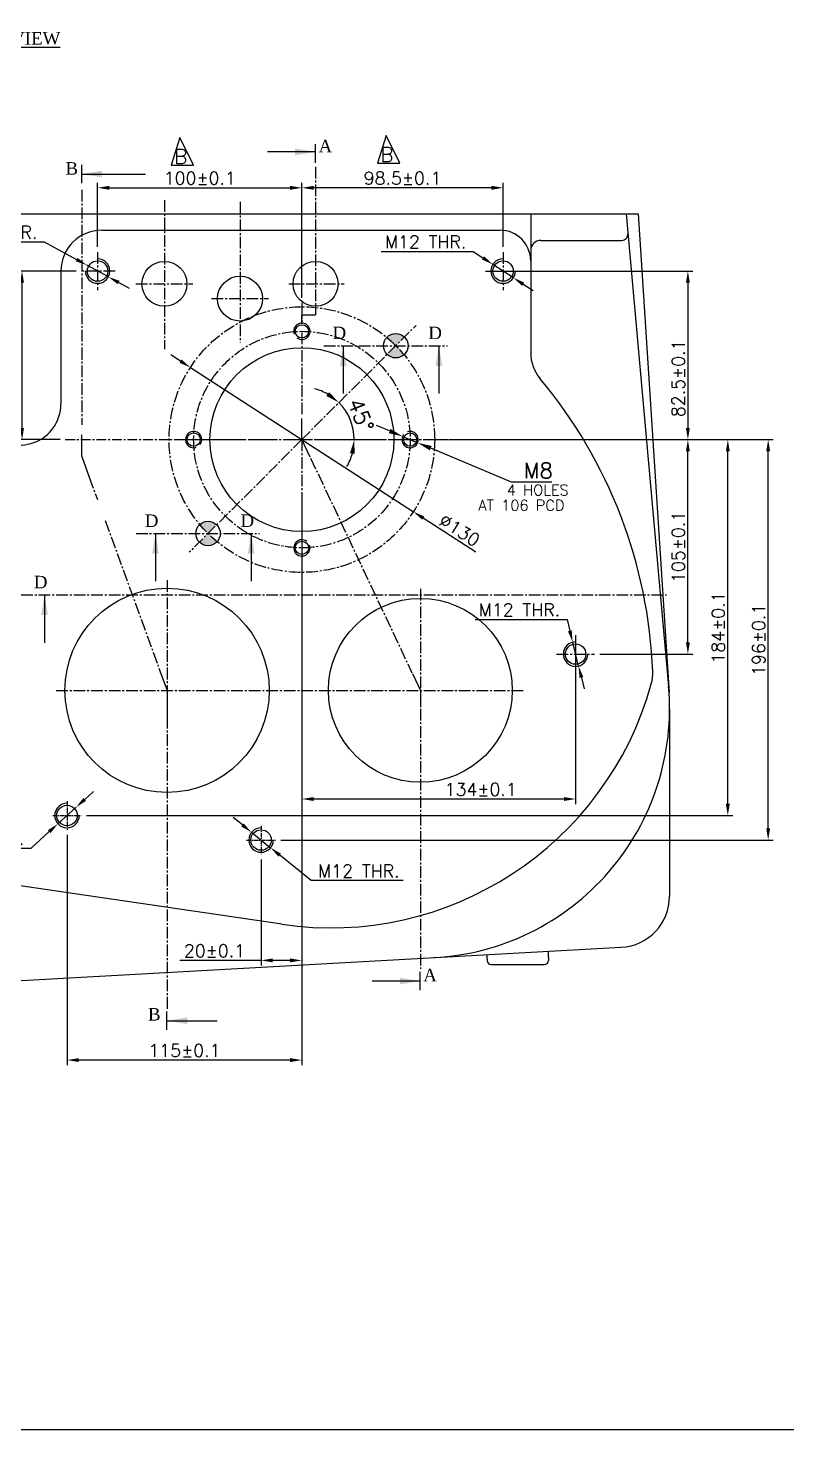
# Model space of a CAD drawing. Header units: millimetres. Extents: x -4466 to 20635, y -2270 to 9154.
# Drawn here: x 3405 to 3776, y 5121 to 5807 of the extents above; entities that cross this region are included whole.
import ezdxf

# ---------------------------------------------------------------- set-up
doc = ezdxf.new("R2010")
doc.units = ezdxf.units.MM
doc.header["$LTSCALE"] = 0.3
doc.header["$PDSIZE"] = -50
doc.linetypes.add('CENTER', pattern=[50.8, 31.75, -6.35, 6.35, -6.35])
doc.linetypes.add('CENTER2', pattern=[28.575, 19.05, -3.175, 3.175, -3.175])
doc.layers.add('AM_5', color=3, linetype='Continuous', lineweight=25)
doc.layers.add('AM_8', color=1, linetype='Continuous', lineweight=25)
doc.layers.add('c', color=1, linetype='CENTER')
doc.layers.add('center', color=1, linetype='CENTER2')
doc.styles.add('ROMANTIC', font='romantic.ttf')
doc.styles.add('rs', font='romans.shx')
doc.styles.get("Standard").update_dxf_attribs({"font": 'romans.shx'})
doc.dimstyles.new('ISO-25', dxfattribs={"dimscale": 2.5, "dimtxt": 2.5, "dimasz": 2.5, "dimexe": 0.7, "dimexo": 0.625, "dimtad": 1, "dimdec": 3, "dimlfac": -1, "dimzin": 9, "dimdsep": 46, "dimtxsty": 'Standard', "dimcen": 2.5, "dimclrd": 1, "dimclre": 1, "dimclrt": 7, "dimazin": 0, "dimtfac": 0.65, "dimtdec": 3, "dimtmove": 0, "dimatfit": 3, "dimfxl": 0.7, "dimtolj": 1, "dimarcsym": 0})
doc.dimstyles.new('sandeep-1', dxfattribs={"dimscale": 3, "dimtxt": 2.5, "dimasz": 2.3, "dimexe": 1, "dimexo": 1.5, "dimtad": 1, "dimdec": 1, "dimlfac": 2.5, "dimdsep": 46, "dimtxsty": 'rs', "dimcen": 0, "dimclrd": 1, "dimclre": 1, "dimclrt": 7, "dimadec": 1, "dimazin": 2, "dimtfac": 1, "dimtdec": 1, "dimtmove": 0, "dimatfit": 3, "dimfxl": 1.5, "dimarcsym": 0})
doc.dimstyles.new('sarab', dxfattribs={"dimscale": 3, "dimtxt": 2.5, "dimasz": 2.3, "dimexe": 1, "dimexo": 1, "dimtad": 1, "dimdec": 3, "dimdsep": 46, "dimtxsty": 'rs', "dimcen": 0, "dimclrd": 1, "dimclre": 1, "dimclrt": 7, "dimadec": 3, "dimazin": 2, "dimtfac": 1, "dimtdec": 3, "dimtmove": 0, "dimatfit": 3, "dimfxl": 1, "dimarcsym": 0})
doc.dimstyles.new('sarab$3', dxfattribs={"dimscale": 3, "dimtxt": 2.5, "dimasz": 2.3, "dimexe": 1, "dimexo": 1, "dimtad": 1, "dimdec": 3, "dimdsep": 46, "dimtxsty": 'rs', "dimcen": 0, "dimclrd": 1, "dimclre": 1, "dimclrt": 7, "dimadec": 3, "dimazin": 2, "dimtfac": 1, "dimtdec": 3, "dimtmove": 0, "dimatfit": 3, "dimfxl": 1, "dimarcsym": 0})

# ---------------------------------------------------------------- blocks, each defined once
blk = doc.blocks.new('*D406')
at = {"color": 1, "lineweight": -2, "transparency": 16777216}
for p, q in [((3538.84, 5674.76), (3538.84, 5731.06)), ((3637.34, 5699.62), (3637.34, 5731.06)), ((3631.59, 5728.56), (3544.59, 5728.56))]:
    blk.add_line(p, q, dxfattribs=at)
at = {"color": 1, "transparency": 16777216}
for points in [[(3544.59, 5729.52), (3544.59, 5727.6), (3538.84, 5728.56)], [(3631.59, 5729.52), (3631.59, 5727.6), (3637.34, 5728.56)]]:
    blk.add_solid(points, dxfattribs=at)
at = {"layer": 'Defpoints', "color": 0, "transparency": 16777216}
for p in [(3538.84, 5728.56), (3637.34, 5697.12), (3538.84, 5672.26)]:
    blk.add_point(p, dxfattribs=at)
at = {"color": 7, "transparency": 16777216, "insert": (3588.09, 5733.25), "char_height": 6.25, "attachment_point": 5, "style": 'rs'}
blk.add_mtext('98.5±0.1', dxfattribs=at)
blk = doc.blocks.new('*D407')
at = {"color": 1, "lineweight": -2, "transparency": 16777216}
for p, q in [((3634.3, 5687.8), (3730.31, 5687.8)), ((3727.81, 5682.05), (3727.81, 5611.05)), ((3611, 5605.3), (3730.31, 5605.3))]:
    blk.add_line(p, q, dxfattribs=at)
at = {"color": 1, "transparency": 16777216}
for points in [[(3726.85, 5682.05), (3728.77, 5682.05), (3727.81, 5687.8)], [(3726.85, 5611.05), (3728.77, 5611.05), (3727.81, 5605.3)]]:
    blk.add_solid(points, dxfattribs=at)
at = {"layer": 'Defpoints', "color": 0, "transparency": 16777216}
for p in [(3631.8, 5687.8), (3608.5, 5605.3), (3727.81, 5605.3)]:
    blk.add_point(p, dxfattribs=at)
at = {"color": 7, "transparency": 16777216, "insert": (3723.12, 5635.3), "char_height": 6.25, "attachment_point": 5, "rotation": 90, "style": 'rs'}
blk.add_mtext('82.5±0.1', dxfattribs=at)
blk = doc.blocks.new('*D416')
at = {"color": 1, "lineweight": -2, "transparency": 16777216}
for p, q in [((3623.61, 5517.29), (3668.63, 5517.29)), ((3668.63, 5517.29), (3670.01, 5511.71)), ((3674.28, 5494.48), (3671.4, 5506.13)), ((3675.67, 5488.9), (3677.05, 5483.32))]:
    blk.add_line(p, q, dxfattribs=at)
at = {"color": 1, "transparency": 16777216}
for points in [[(3670.94, 5511.94), (3669.08, 5511.48), (3671.4, 5506.13)], [(3676.6, 5489.13), (3674.74, 5488.67), (3674.28, 5494.48)]]:
    blk.add_solid(points, dxfattribs=at)
at = {"layer": 'Defpoints', "color": 0, "transparency": 16777216}
for p in [(3671.4, 5506.13), (3674.28, 5494.48)]:
    blk.add_point(p, dxfattribs=at)
at = {"color": 7, "transparency": 16777216, "insert": (3645.34, 5521.98), "char_height": 6.25, "attachment_point": 5, "style": 'rs'}
blk.add_mtext('M12 THR.', dxfattribs=at)
blk = doc.blocks.new('_DatumFilled')
at = {"color": 0, "linetype": 'ByBlock'}
blk.add_solid([(0, 0.58), (-1, 0), (0, -0.58)], dxfattribs=at)
blk = doc.blocks.new('*D417')
at = {"color": 1, "lineweight": -2, "transparency": 16777216}
for p, q in [((3509.7, 5416.69), (3505.23, 5420.31)), ((3514.17, 5413.08), (3523.51, 5405.53)), ((3543.4, 5389.45), (3527.98, 5401.92)), ((3588.41, 5389.45), (3543.4, 5389.45))]:
    blk.add_line(p, q, dxfattribs=at)
at = {"color": 1, "transparency": 16777216}
for points in [[(3510.3, 5417.44), (3509.1, 5415.95), (3514.17, 5413.08)], [(3528.58, 5402.66), (3527.37, 5401.17), (3523.51, 5405.53)]]:
    blk.add_solid(points, dxfattribs=at)
at = {"layer": 'Defpoints', "color": 0, "transparency": 16777216}
for p in [(3514.17, 5413.08), (3523.51, 5405.53)]:
    blk.add_point(p, dxfattribs=at)
at = {"color": 7, "transparency": 16777216, "insert": (3566.69, 5394.14), "char_height": 6.25, "attachment_point": 5, "style": 'rs'}
blk.add_mtext('M12 THR.', dxfattribs=at)
blk = doc.blocks.new('*D418')
at = {"color": 1, "lineweight": -2, "transparency": 16777216}
for p, q in [((3432.54, 5429.2), (3436.8, 5433.07)), ((3428.28, 5425.34), (3419.4, 5417.27)), ((3406.26, 5405.34), (3415.14, 5413.41)), ((3361.24, 5405.34), (3406.26, 5405.34))]:
    blk.add_line(p, q, dxfattribs=at)
at = {"color": 1, "transparency": 16777216}
for points in [[(3431.89, 5429.91), (3433.18, 5428.49), (3428.28, 5425.34)], [(3414.5, 5414.11), (3415.78, 5412.7), (3419.4, 5417.27)]]:
    blk.add_solid(points, dxfattribs=at)
at = {"layer": 'Defpoints', "color": 0, "transparency": 16777216}
for p in [(3428.28, 5425.34), (3419.4, 5417.27)]:
    blk.add_point(p, dxfattribs=at)
at = {"color": 7, "transparency": 16777216, "insert": (3382.97, 5410.03), "char_height": 6.25, "attachment_point": 5, "style": 'rs'}
blk.add_mtext('M12 THR.', dxfattribs=at)
blk = doc.blocks.new('*D379')
at = {"color": 1, "lineweight": -2, "transparency": 16777216}
for p, q in [((3538.84, 5577.54), (3538.84, 5426.88)), ((3672.84, 5507.12), (3672.84, 5426.88)), ((3667.09, 5429.38), (3544.59, 5429.38))]:
    blk.add_line(p, q, dxfattribs=at)
at = {"color": 1, "transparency": 16777216}
for points in [[(3544.59, 5430.34), (3544.59, 5428.42), (3538.84, 5429.38)], [(3667.09, 5430.34), (3667.09, 5428.42), (3672.84, 5429.38)]]:
    blk.add_solid(points, dxfattribs=at)
at = {"layer": 'Defpoints', "color": 0, "transparency": 16777216}
for p in [(3538.84, 5580.04), (3672.84, 5509.62), (3538.84, 5429.38)]:
    blk.add_point(p, dxfattribs=at)
at = {"color": 7, "transparency": 16777216, "insert": (3626.36, 5434.07), "char_height": 6.25, "attachment_point": 5, "style": 'rs'}
blk.add_mtext('134±0.1', dxfattribs=at)
blk = doc.blocks.new('*D380')
at = {"color": 1, "lineweight": -2, "transparency": 16777216}
for p, q in [((3679.19, 5605.3), (3730.31, 5605.3)), ((3727.81, 5506.05), (3727.81, 5599.55)), ((3684.66, 5500.3), (3730.31, 5500.3))]:
    blk.add_line(p, q, dxfattribs=at)
at = {"color": 1, "transparency": 16777216}
for points in [[(3726.85, 5599.55), (3728.77, 5599.55), (3727.81, 5605.3)], [(3726.85, 5506.05), (3728.77, 5506.05), (3727.81, 5500.3)]]:
    blk.add_solid(points, dxfattribs=at)
at = {"layer": 'Defpoints', "color": 0, "transparency": 16777216}
for p in [(3676.69, 5605.3), (3727.81, 5605.3), (3682.16, 5500.3)]:
    blk.add_point(p, dxfattribs=at)
at = {"color": 7, "transparency": 16777216, "insert": (3723.12, 5552.8), "char_height": 6.25, "attachment_point": 5, "rotation": 90, "style": 'rs'}
blk.add_mtext('105±0.1', dxfattribs=at)
blk = doc.blocks.new('*D381')
at = {"color": 1, "lineweight": -2, "transparency": 16777216}
for p, q in [((3611, 5605.3), (3769.62, 5605.3)), ((3767.12, 5415.05), (3767.12, 5599.55)), ((3528.47, 5409.3), (3769.62, 5409.3))]:
    blk.add_line(p, q, dxfattribs=at)
at = {"color": 1, "transparency": 16777216}
for points in [[(3766.17, 5599.55), (3768.08, 5599.55), (3767.12, 5605.3)], [(3766.17, 5415.05), (3768.08, 5415.05), (3767.12, 5409.3)]]:
    blk.add_solid(points, dxfattribs=at)
at = {"layer": 'Defpoints', "color": 0, "transparency": 16777216}
for p in [(3608.5, 5605.3), (3767.12, 5605.3), (3525.97, 5409.3)]:
    blk.add_point(p, dxfattribs=at)
at = {"color": 7, "transparency": 16777216, "insert": (3762.44, 5507.3), "char_height": 6.25, "attachment_point": 5, "rotation": 90, "style": 'rs'}
blk.add_mtext('196±0.1', dxfattribs=at)
blk = doc.blocks.new('*D382')
at = {"color": 1, "lineweight": -2, "transparency": 16777216}
for p, q in [((3538.84, 5533.24), (3538.84, 5347.88)), ((3518.84, 5399.8), (3518.84, 5347.88)), ((3518.84, 5350.38), (3479.01, 5350.38)), ((3533.09, 5350.38), (3524.59, 5350.38))]:
    blk.add_line(p, q, dxfattribs=at)
at = {"color": 1, "transparency": 16777216}
for points in [[(3524.59, 5351.34), (3524.59, 5349.42), (3518.84, 5350.38)], [(3533.09, 5351.34), (3533.09, 5349.42), (3538.84, 5350.38)]]:
    blk.add_solid(points, dxfattribs=at)
at = {"layer": 'Defpoints', "color": 0, "transparency": 16777216}
for p in [(3538.84, 5535.74), (3518.84, 5402.3), (3518.84, 5350.38)]:
    blk.add_point(p, dxfattribs=at)
at = {"color": 7, "transparency": 16777216, "insert": (3496.05, 5355.07), "char_height": 6.25, "attachment_point": 5, "style": 'rs'}
blk.add_mtext('20±0.1', dxfattribs=at)
blk = doc.blocks.new('*D434')
at = {"color": 1, "lineweight": -2, "transparency": 16777216}
for p, q in [((3423.84, 5411.8), (3423.84, 5299.09)), ((3538.84, 5362.89), (3538.84, 5299.09)), ((3533.09, 5301.59), (3429.59, 5301.59))]:
    blk.add_line(p, q, dxfattribs=at)
at = {"color": 1, "transparency": 16777216}
for points in [[(3429.59, 5302.54), (3429.59, 5300.63), (3423.84, 5301.59)], [(3533.09, 5302.54), (3533.09, 5300.63), (3538.84, 5301.59)]]:
    blk.add_solid(points, dxfattribs=at)
at = {"layer": 'Defpoints', "color": 0, "transparency": 16777216}
for p in [(3423.84, 5414.3), (3538.84, 5365.39), (3423.84, 5301.59)]:
    blk.add_point(p, dxfattribs=at)
at = {"color": 7, "transparency": 16777216, "insert": (3481.34, 5306.27), "char_height": 6.25, "attachment_point": 5, "style": 'rs'}
blk.add_mtext('115±0.1', dxfattribs=at)
blk = doc.blocks.new('*D435')
at = {"color": 1, "lineweight": -2, "transparency": 16777216}
for p, q in [((3613.5, 5605.3), (3749.86, 5605.3)), ((3747.36, 5427.05), (3747.36, 5599.55)), ((3433.34, 5421.3), (3749.86, 5421.3))]:
    blk.add_line(p, q, dxfattribs=at)
at = {"color": 1, "transparency": 16777216}
for points in [[(3746.4, 5599.55), (3748.31, 5599.55), (3747.36, 5605.3)], [(3746.4, 5427.05), (3748.31, 5427.05), (3747.36, 5421.3)]]:
    blk.add_solid(points, dxfattribs=at)
at = {"layer": 'Defpoints', "color": 0, "transparency": 16777216}
for p in [(3611, 5605.3), (3747.36, 5605.3), (3430.84, 5421.3)]:
    blk.add_point(p, dxfattribs=at)
at = {"color": 7, "transparency": 16777216, "insert": (3742.67, 5513.3), "char_height": 6.25, "attachment_point": 5, "rotation": 90, "style": 'rs'}
blk.add_mtext('184±0.1', dxfattribs=at)
blk = doc.blocks.new('*D453')
at = {"color": 1, "lineweight": -2, "transparency": 16777216}
for start, end in [(60.47267, 75.94534), (0, 45), (329.05466, 344.52733)]:
    blk.add_arc((3538.84, 5605.3), 25.63, start, end, dxfattribs=at)
at = {"color": 1, "transparency": 16777216}
for points in [[(3552.17, 5628.52), (3550.77, 5626.69), (3556.96, 5623.43)], [(3562.4, 5598.62), (3564.68, 5598.31), (3564.47, 5605.3)]]:
    blk.add_solid(points, dxfattribs=at)
at = {"layer": 'Defpoints', "color": 0, "transparency": 16777216}
for p in [(3594.7, 5661.17), (3563.6, 5611.94), (3423.02, 5605.3), (3538.84, 5605.3), (3613.19, 5605.3)]:
    blk.add_point(p, dxfattribs=at)
at = {"color": 7, "transparency": 16777216, "insert": (3567.71, 5617.26), "char_height": 7.5, "attachment_point": 5, "rotation": 292.5, "style": 'rs'}
blk.add_mtext('45°', dxfattribs=at)
blk = doc.blocks.new('*D454')
at = {"color": 1, "lineweight": -2, "transparency": 16777216}
for p, q in [((3581.79, 5609.52), (3575.42, 5612.18)), ((3588.15, 5606.85), (3595.53, 5603.76)), ((3641.46, 5584.52), (3601.89, 5601.09)), ((3661.19, 5584.52), (3641.46, 5584.52))]:
    blk.add_line(p, q, dxfattribs=at)
at = {"color": 1, "transparency": 16777216}
for points in [[(3582.23, 5610.58), (3581.34, 5608.45), (3588.15, 5606.85)], [(3602.34, 5602.15), (3601.45, 5600.03), (3595.53, 5603.76)]]:
    blk.add_solid(points, dxfattribs=at)
at = {"layer": 'Defpoints', "color": 0, "transparency": 16777216}
for p in [(3588.15, 5606.85), (3595.53, 5603.76)]:
    blk.add_point(p, dxfattribs=at)
at = {"color": 7, "transparency": 16777216, "insert": (3654.58, 5590.14), "char_height": 7.5, "attachment_point": 5, "style": 'rs'}
blk.add_mtext('M8', dxfattribs=at)
blk = doc.blocks.new('*D360')
at = {"color": 1, "lineweight": -2, "transparency": 16777216}
for p, q in [((3577.68, 5697.38), (3622.69, 5697.38)), ((3622.69, 5697.38), (3627.5, 5694.23)), ((3642.36, 5684.52), (3632.32, 5691.09)), ((3647.18, 5681.38), (3651.99, 5678.23))]:
    blk.add_line(p, q, dxfattribs=at)
at = {"color": 1, "transparency": 16777216}
for points in [[(3628.03, 5695.03), (3626.98, 5693.43), (3632.32, 5691.09)], [(3647.7, 5682.18), (3646.65, 5680.57), (3642.36, 5684.52)]]:
    blk.add_solid(points, dxfattribs=at)
at = {"layer": 'Defpoints', "color": 0, "transparency": 16777216}
for p in [(3632.32, 5691.09), (3642.36, 5684.52)]:
    blk.add_point(p, dxfattribs=at)
at = {"color": 7, "transparency": 16777216, "insert": (3599.4, 5702.07), "char_height": 6.25, "attachment_point": 5, "style": 'rs'}
blk.add_mtext('M12 THR.', dxfattribs=at)
blk = doc.blocks.new('*D357')
at = {"color": 1, "lineweight": -2, "transparency": 16777216}
for p, q in [((3438.84, 5699.62), (3438.84, 5731.06)), ((3538.84, 5674.76), (3538.84, 5731.06)), ((3444.59, 5728.56), (3533.09, 5728.56))]:
    blk.add_line(p, q, dxfattribs=at)
at = {"color": 1, "transparency": 16777216}
for points in [[(3444.59, 5729.52), (3444.59, 5727.6), (3438.84, 5728.56)], [(3533.09, 5729.52), (3533.09, 5727.6), (3538.84, 5728.56)]]:
    blk.add_solid(points, dxfattribs=at)
at = {"layer": 'Defpoints', "color": 0, "transparency": 16777216}
for p in [(3538.84, 5728.56), (3438.84, 5697.12), (3538.84, 5672.26)]:
    blk.add_point(p, dxfattribs=at)
at = {"color": 7, "transparency": 16777216, "insert": (3488.84, 5733.25), "char_height": 6.25, "attachment_point": 5, "style": 'rs'}
blk.add_mtext('100±0.1', dxfattribs=at)
blk = doc.blocks.new('*D358')
at = {"color": 1, "lineweight": -2, "transparency": 16777216}
for p, q in [((3367.67, 5702.07), (3412.69, 5702.07)), ((3412.69, 5702.07), (3428.52, 5693.43)), ((3444.11, 5684.93), (3433.57, 5690.68)), ((3449.16, 5682.18), (3454.2, 5679.43))]:
    blk.add_line(p, q, dxfattribs=at)
at = {"color": 1, "transparency": 16777216}
for points in [[(3428.98, 5694.27), (3428.06, 5692.59), (3433.57, 5690.68)], [(3449.61, 5683.02), (3448.7, 5681.34), (3444.11, 5684.93)]]:
    blk.add_solid(points, dxfattribs=at)
at = {"layer": 'Defpoints', "color": 0, "transparency": 16777216}
for p in [(3433.57, 5690.68), (3444.11, 5684.93)]:
    blk.add_point(p, dxfattribs=at)
at = {"color": 7, "transparency": 16777216, "insert": (3389.4, 5706.75), "char_height": 6.25, "attachment_point": 5, "style": 'rs'}
blk.add_mtext('M12 THR.', dxfattribs=at)
blk = doc.blocks.new('*D450')
at = {"color": 1, "lineweight": -2, "transparency": 16777216}
for p, q in [((3428.38, 5687.8), (3399.34, 5687.8)), ((3401.84, 5611.05), (3401.84, 5682.05)), ((3420.52, 5605.3), (3399.34, 5605.3))]:
    blk.add_line(p, q, dxfattribs=at)
at = {"color": 1, "transparency": 16777216}
for points in [[(3400.88, 5682.05), (3402.8, 5682.05), (3401.84, 5687.8)], [(3400.88, 5611.05), (3402.8, 5611.05), (3401.84, 5605.3)]]:
    blk.add_solid(points, dxfattribs=at)
at = {"layer": 'Defpoints', "color": 0, "transparency": 16777216}
for p in [(3401.84, 5687.8), (3430.88, 5687.8), (3423.02, 5605.3)]:
    blk.add_point(p, dxfattribs=at)
at = {"color": 7, "transparency": 16777216, "insert": (3397.15, 5646.55), "char_height": 6.25, "attachment_point": 5, "rotation": 90, "style": 'rs'}
blk.add_mtext('82.5±0.1', dxfattribs=at)
blk = doc.blocks.new('*D443')
at = {"layer": 'AM_5', "color": 1, "lineweight": -2, "transparency": 16777216}
for p, q in [((3479.43, 5643.72), (3474.6, 5646.85)), ((3484.26, 5640.6), (3593.42, 5570.01)), ((3623.94, 5550.27), (3598.25, 5566.88))]:
    blk.add_line(p, q, dxfattribs=at)
at = {"layer": 'AM_5', "color": 1, "transparency": 16777216}
for points in [[(3479.95, 5644.53), (3478.91, 5642.92), (3484.26, 5640.6)], [(3598.77, 5567.69), (3597.73, 5566.08), (3593.42, 5570.01)]]:
    blk.add_solid(points, dxfattribs=at)
at = {"layer": 'Defpoints', "color": 0, "transparency": 16777216}
for p in [(3484.26, 5640.6), (3593.42, 5570.01)]:
    blk.add_point(p, dxfattribs=at)
at = {"layer": 'AM_5', "color": 7, "transparency": 16777216, "insert": (3616.06, 5560.95), "char_height": 6.25, "attachment_point": 5, "rotation": 327.10904, "style": 'rs'}
blk.add_mtext('∅130', dxfattribs=at)

msp = doc.modelspace()

# ---------------------------------------------------------------- hatches: boundary and pattern name
at = {"layer": 'AM_8'}
h = msp.add_hatch(color=256, dxfattribs=at)
h.paths.add_polyline_path([(3584.80165, 5651.26575), (3580.55901, 5647.02311, 0.400754362), (3588.84396, 5646.83182, 0.023089226)])
edge = h.paths.add_edge_path()
edge.add_line((3584.80165, 5651.26575), (3589.04429, 5655.50839))
edge.add_arc((3584.80165, 5651.26575), 6, 45, 137.64536034)
edge.add_arc((3538.83971, 5605.30381), 65, 45, 50.29072068, ccw=False)
h = msp.add_hatch(color=256, dxfattribs=at)
h.paths.add_polyline_path([(3497.3117, 5555.29956, -0.023089226), (3492.87777, 5559.34187), (3488.63513, 5555.09923, 0.427802086)])
edge = h.paths.add_edge_path()
edge.add_arc((3538.83971, 5605.30381), 65, 219.70927932, 225)
edge.add_line((3492.87777, 5559.34187), (3497.12041, 5563.58451))
edge.add_arc((3492.87777, 5559.34187), 6, 45, 132.35463966)

# ---------------------------------------------------------------- linework, layer by layer
for p, q in [((3479.10145, 5753.18989), (3474.88617, 5739.66881)), ((3485.83107, 5739.66881), (3479.10145, 5753.18989)), ((3580.07672, 5754.16856), (3575.86144, 5740.64748)), ((3586.80635, 5740.64748), (3580.07672, 5754.16856)), ((3474.88617, 5739.66881), (3485.83107, 5739.66881)), ((3575.86144, 5740.64748), (3586.80635, 5740.64748)), ((3141.03971, 5715.80381), (3703.53971, 5715.80381)), ((3650.83971, 5715.80381), (3650.83971, 5647.90252)), ((3697.53971, 5715.80381), (3718.34903, 5484.48471)), ((3703.53971, 5715.80381), (3718.58911, 5481.36945)), ((3440.83971, 5707.80381), (3635.83971, 5707.80381)), ((3655.83971, 5702.80381), (3695.42719, 5702.80381)), ((3420.83971, 5687.80381), (3420.83971, 5622.62807)), ((3718.83971, 5473.55381), (3718.83971, 5381.76388)), ((3529.07811, 5368.04505), (3271.31763, 5406.02625)), ((3300.29441, 5334.98774), (3695.21852, 5356.80193)), ((3629.53971, 5351.03704), (3629.53971, 5353.17407)), ((3659.53971, 5351.80381), (3659.53971, 5354.83116)), ((3629.53971, 5351.03704), (3629.53971, 5350.80381)), ((3629.53971, 5351.03704), (3629.53971, 5350.30381)), ((3631.53971, 5348.30381), (3657.53971, 5348.30381)), ((3659.53971, 5351.80381), (3659.53971, 5350.80381)), ((3659.53971, 5351.80381), (3659.53971, 5350.30381))]:
    msp.add_line(p, q)
at = {"color": 60}
for p, q in [((3545.53971, 5740.82267), (3545.53971, 5749.83957)), ((3431.0235, 5730.77666), (3431.0235, 5739.79355)), ((3545.53971, 5670.52328), (3545.53971, 5666.40544)), ((3538.83971, 5666.40544), (3545.53971, 5666.40544)), ((3538.83971, 5661.98463), (3538.83971, 5666.40544)), ((3538.83971, 5605.30381), (3538.83971, 5615.60414)), ((3431.0235, 5597.10098), (3431.0235, 5607.66453)), ((3542.873, 5596.76048), (3538.83971, 5605.30381)), ((3431.0235, 5597.10098), (3434.73973, 5586.9089)), ((3468.86059, 5493.46686), (3472.83971, 5482.55381)), ((3592.92815, 5490.83929), (3596.83971, 5482.55381)), ((3472.83971, 5482.55381), (3472.83971, 5469.62898)), ((3596.83971, 5482.55381), (3596.83971, 5474.29291)), ((3596.78971, 5335.75679), (3596.78971, 5344.77368)), ((3472.78971, 5316.33212), (3472.78971, 5325.34902))]:
    msp.add_line(p, q, dxfattribs=at)
msp.add_lwpolyline([(2811.50029, 6520.27112), (4686.50914, 6520.27112), (4686.50914, 5120.53861), (2811.50029, 5120.53861)], close=True)
for centre, radius in [((3438.83971, 5687.80381), 5), ((3471.53971, 5681.55381), 11), ((3545.53971, 5681.55381), 11), ((3637.33971, 5687.80381), 5), ((3508.53971, 5674.30381), 11), ((3538.83971, 5605.30381), 45), ((3472.83971, 5482.55381), 50), ((3596.83971, 5482.55381), 45), ((3672.83971, 5500.30381), 5), ((3423.83971, 5421.30381), 5), ((3518.83971, 5409.30381), 5)]:
    msp.add_circle(centre, radius)
at = {"color": 7}
for centre, radius in [((3538.83971, 5658.30381), 3.25), ((3584.80165, 5651.26575), 6), ((3485.83971, 5605.30381), 3.25), ((3591.83971, 5605.30381), 3.25), ((3492.87777, 5559.34187), 6), ((3538.83971, 5552.30381), 3.25)]:
    msp.add_circle(centre, radius, dxfattribs=at)
for centre, radius, start, end in [((3440.83971, 5687.80381), 20, 90, 180), ((3635.83971, 5692.80381), 15, 0, 90), ((3655.83971, 5697.80381), 5, 90, 180), ((3695.42719, 5705.80381), 3, 270, 5.14045579), ((3438.83971, 5687.80381), 6, 180, 90), ((3637.33971, 5687.80381), 6, 90, 0), ((3670.83971, 5647.90252), 20, 180, 219.85795475), ((3472.78971, 5482.55381), 238, 2.23022181, 39.86697772), ((3400.83971, 5622.62807), 20, 219.8623756, 0), ((3672.83971, 5500.30381), 6, 90, 0), ((3690.62458, 5491.03725), 20, 344.47859921, 2.23022181), ((3552.83971, 5529.30381), 163, 261.61774274, 344.47859921), ((3596.83971, 5473.55381), 122, 273.16159965, 5.14045579), ((3423.83971, 5421.30381), 6, 90, 0), ((3518.83971, 5409.30381), 6, 90, 0), ((3693.83971, 5381.76388), 25, 273.16159965, 0), ((3631.53971, 5350.30381), 2, 180, 270), ((3657.53971, 5350.30381), 2, 270, 0)]:
    msp.add_arc(centre, radius, start, end)
at = {"color": 1}
for centre, start, end in [((3538.83971, 5658.30381), 232.61989208, 199.14276087), ((3485.83971, 5605.30381), 322.61989208, 289.14276087), ((3591.83971, 5605.30381), 142.61989208, 109.14276087), ((3538.83971, 5552.30381), 52.61989208, 19.14276087)]:
    msp.add_arc(centre, 4, start, end, dxfattribs=at)
at = {"layer": 'c', "ltscale": 0.5}
msp.add_line((3423.01615, 5605.30381), (3613.18891, 5605.30381), dxfattribs=at)
at = {"layer": 'center'}
for p, q in [((3545.53971, 5738.76433), (3545.53971, 5667.59511)), ((3431.0235, 5727.55872), (3431.0235, 5650.13117)), ((3471.53971, 5722.51019), (3471.53971, 5649.52246)), ((3508.53971, 5721.6326), (3508.53971, 5652.90944)), ((3438.83971, 5697.12085), (3438.83971, 5678.48677)), ((3637.33971, 5697.12085), (3637.33971, 5678.48677)), ((3447.42682, 5687.80381), (3430.88101, 5687.80381)), ((3628.75261, 5687.80381), (3645.29841, 5687.80381)), ((3457.58101, 5681.55381), (3485.46787, 5681.55381)), ((3532.40957, 5681.55381), (3559.49841, 5681.55381)), ((3494.58101, 5674.30381), (3522.49841, 5674.30381)), ((3538.83971, 5672.2607), (3538.83971, 5662.51072)), ((3538.83971, 5605.30381), (3594.70115, 5661.16525)), ((3538.83971, 5657.67723), (3538.83971, 5616.78849)), ((3431.0235, 5650.13117), (3431.0235, 5612.6071)), ((3549.55876, 5651.26575), (3610.05691, 5651.26575)), ((3469.62625, 5605.30381), (3608.50344, 5605.30381)), ((3538.83971, 5605.30381), (3483.68538, 5550.14948)), ((3538.83971, 5605.30381), (3538.83971, 5535.74496)), ((3543.11818, 5596.24112), (3592.72542, 5491.16282)), ((3434.73973, 5586.9089), (3438.74232, 5575.93148)), ((3442.47587, 5565.69192), (3468.53424, 5494.22478)), ((3457.63487, 5559.34187), (3518.13303, 5559.34187)), ((3472.83971, 5536.53258), (3472.83971, 5482.55381)), ((3596.83971, 5532.18063), (3596.83971, 5482.55381)), ((3109.92563, 5529.30381), (3717.3402, 5529.30381)), ((3672.83971, 5509.62085), (3672.83971, 5490.98677)), ((3663.52267, 5500.30381), (3682.15675, 5500.30381)), ((3418.52564, 5482.55381), (3647.17642, 5482.55381)), ((3472.83971, 5469.62898), (3472.83971, 5326.06476)), ((3596.83971, 5473.59796), (3596.83971, 5346.2414))]:
    msp.add_line(p, q, dxfattribs=at)
at = {"layer": 'center', "ltscale": 0.4}
for p, q in [((3423.83971, 5428.30381), (3423.83971, 5414.30381)), ((3416.83971, 5421.30381), (3430.83971, 5421.30381)), ((3518.83971, 5416.30381), (3518.83971, 5402.30381)), ((3511.70657, 5409.30381), (3525.97285, 5409.30381))]:
    msp.add_line(p, q, dxfattribs=at)
at = {"layer": 'center'}
for radius in [65, 53]:
    msp.add_circle((3538.83971, 5605.30381), radius, dxfattribs=at)

# ---------------------------------------------------------------- texts
at = {"style": 'ROMANTIC'}
for s, p in [('%%UTOP VIEW', (3376.81413, 5798.67782)), ('A', (3547.01751, 5745.94592)), ('B', (3423.12509, 5735.01071)), ('D', (3553.86996, 5654.48505)), ('D', (3600.73875, 5654.48505)), ('D', (3461.94608, 5562.56117)), ('D', (3508.81486, 5562.56117)), ('D', (3407.64704, 5532.52311)), ('A', (3598.2675, 5340.1101)), ('B', (3463.49634, 5320.95654))]:
    msp.add_text(s, height=6.1, dxfattribs=at).set_placement(p)
for s, height, p in [('B', 7.2, (3476.23519, 5740.23913)), ('B', 7.2, (3577.21046, 5741.2178)), ('4 HOLES', 5.2, (3639.14735, 5577.97854)), ('AT 106 PCD', 5.2, (3625.28068, 5570.54536))]:
    msp.add_text(s, height=height).set_placement(p)

# ---------------------------------------------------------------- dimensions: what is measured, and where the dimension line sits
for base, p1, p2, angle, override, picture, middle in [((3538.83971, 5728.55973), (3438.83971, 5697.12085), (3538.83971, 5672.2607), 180, {"dimscale": 2.5, "dimtoh": 1, "dimdec": 2, "dimcen": 2.5, "dimadec": 1, "dimtol": 1, "dimtp": 0.1, "dimtm": 0.1, "dimtdec": 2}, '*D357', (3488.83971, 5733.24723)), ((3401.83949, 5687.80381), (3423.01615, 5605.30381), (3430.88101, 5687.80381), 90, {"dimscale": 2.5, "dimtoh": 1, "dimdec": 2, "dimcen": 2.5, "dimadec": 1, "dimtol": 1, "dimtp": 0.1, "dimtm": 0.1, "dimtdec": 2}, '*D450', (3397.15199, 5646.55381)), ((3747.35559, 5605.30381), (3430.83971, 5421.30381), (3611.00344, 5605.30381), 90, {"dimscale": 2.5, "dimdec": 2, "dimcen": 2.5, "dimadec": 1, "dimtol": 1, "dimtp": 0.1, "dimtm": 0.1, "dimtdec": 2}, '*D435', (3742.66809, 5513.30381)), ((3767.12408, 5605.30381), (3525.97285, 5409.30381), (3608.50344, 5605.30381), 90, {"dimscale": 2.5, "dimdec": 2, "dimcen": 2.5, "dimadec": 1, "dimtol": 1, "dimtp": 0.1, "dimtm": 0.1, "dimtdec": 2}, '*D381', (3762.43658, 5507.30381)), ((3727.80813, 5605.30381), (3682.15675, 5500.30381), (3676.69272, 5605.30381), 90, {"dimscale": 2.5, "dimdec": 2, "dimcen": 2.5, "dimadec": 1, "dimtol": 1, "dimtp": 0.1, "dimtm": 0.1, "dimtdec": 2}, '*D380', (3723.12063, 5552.80381))]:
    dim = msp.add_linear_dim(base=base, p1=p1, p2=p2, angle=angle, dimstyle='sarab', override=override)
    dim.commit()
    dim.dimension.update_dxf_attribs({"geometry": picture, "text_midpoint": middle})
for base, p1, p2, override, picture, middle in [((3538.83971, 5728.55973), (3637.33971, 5697.12085), (3538.83971, 5672.2607), {"dimscale": 2.5, "dimtoh": 1, "dimdec": 2, "dimcen": 2.5, "dimadec": 1, "dimtol": 1, "dimtp": 0.1, "dimtm": 0.1, "dimtdec": 2}, '*D406', (3588.08971, 5733.24723)), ((3518.83971, 5350.37994), (3538.83971, 5535.74496), (3518.83971, 5402.30381), {"dimscale": 2.5, "dimdec": 2, "dimcen": 2.5, "dimadec": 1, "dimtol": 1, "dimtp": 0.1, "dimtm": 0.1, "dimtdec": 2}, '*D382', (3496.05102, 5355.06744))]:
    dim = msp.add_linear_dim(base=base, p1=p1, p2=p2, dimstyle='sarab', override=override)
    dim.commit()
    dim.dimension.update_dxf_attribs({"geometry": picture, "text_midpoint": middle})
for p1, p2, text, dimstyle, override, picture, middle in [((3444.10741, 5684.93129), (3433.57201, 5690.67633), 'M12 THR.', 'sarab', {"dimscale": 2.5, "dimtoh": 1, "dimdec": 2, "dimcen": 2.5, "dimadec": 1, "dimtdec": 2, "dimldrblk": 'DatumFilled'}, '*D358', (3389.39721, 5702.06568)), ((3588.15031, 5606.84923), (3595.52911, 5603.75839), 'M8', 'sandeep-1', {"dimtih": 1, "dimtoh": 1, "dimlfac": 1}, '*D454', (3654.58363, 5584.51945)), ((3514.17363, 5413.07577), (3523.50579, 5405.53185), 'M12 THR.', 'sarab', {"dimscale": 2.5, "dimtoh": 1, "dimdec": 2, "dimcen": 2.5, "dimadec": 1, "dimtdec": 2, "dimldrblk": 'DatumFilled'}, '*D417', (3566.68564, 5389.45228))]:
    dim = msp.add_diameter_dim_2p(p1=p1, p2=p2, text=text, dimstyle=dimstyle, override=override)
    dim.commit()
    dim.dimension.update_dxf_attribs({"geometry": picture, "text_midpoint": middle, "dimtype": 163})
for p1, p2, picture, middle in [((3642.36209, 5684.52117), (3632.31733, 5691.08645), '*D360', (3599.40242, 5702.06568)), ((3674.28432, 5494.48031), (3671.3951, 5506.1273), '*D416', (3645.33757, 5521.9765)), ((3428.28176, 5425.33719), (3419.39766, 5417.27043), '*D418', (3382.96789, 5410.02584))]:
    dim = msp.add_diameter_dim_2p(p1=p1, p2=p2, text='M12 THR.', dimstyle='sarab', override={"dimscale": 2.5, "dimtoh": 1, "dimdec": 2, "dimcen": 2.5, "dimadec": 1, "dimtdec": 2, "dimldrblk": 'DatumFilled'})
    dim.commit()
    dim.dimension.update_dxf_attribs({"geometry": picture, "text_midpoint": middle})
dim = msp.add_linear_dim(base=(3727.80813, 5605.30381), p1=(3631.79841, 5687.80381), p2=(3608.50344, 5605.30381), angle=90, dimstyle='sarab', override={"dimscale": 2.5, "dimgap": 0.625, "dimtoh": 1, "dimdec": 2, "dimcen": 2.5, "dimadec": 1, "dimtol": 1, "dimlim": 0, "dimtp": 0.1, "dimtm": 0.1, "dimtdec": 2})
dim.commit()
dim.dimension.update_dxf_attribs({"geometry": '*D407', "text_midpoint": (3727.80813, 5635.30381), "dimtype": 160})
dim = msp.add_angular_dim_2l(base=(3563.59515, 5611.93701), line1=((3538.83971, 5605.30381), (3594.70115, 5661.16525)), line2=((3423.01615, 5605.30381), (3613.18891, 5605.30381)), dimstyle='sandeep-1', override={"dimlfac": 1})
dim.commit()
dim.dimension.update_dxf_attribs({"geometry": '*D453', "text_midpoint": (3567.71438, 5617.26409)})
for base, p1, p2, picture, middle in [((3538.83971, 5429.38296), (3672.83971, 5509.62085), (3538.83971, 5580.04284), '*D379', (3626.36053, 5429.38296)), ((3423.83971, 5301.58612), (3538.83971, 5365.3945), (3423.83971, 5414.30381), '*D434', (3481.33971, 5301.58612))]:
    dim = msp.add_linear_dim(base=base, p1=p1, p2=p2, dimstyle='sarab', override={"dimscale": 2.5, "dimdec": 2, "dimcen": 2.5, "dimadec": 1, "dimtol": 1, "dimtp": 0.1, "dimtm": 0.1, "dimtdec": 2})
    dim.commit()
    dim.dimension.update_dxf_attribs({"geometry": picture, "text_midpoint": middle, "dimtype": 160})
at = {"layer": 'AM_5'}
dim = msp.add_diameter_dim_2p(p1=(3484.25885, 5640.60154), p2=(3593.42057, 5570.00608), dimstyle='sarab$3', override={"dimscale": 2.5}, dxfattribs=at)
dim.commit()
dim.dimension.update_dxf_attribs({"geometry": '*D443', "text_midpoint": (3616.05654, 5560.9496)})

# ---------------------------------------------------------------- leaders
for points in [[(3545.53971, 5746.10105), (3522.03371, 5746.10105)], [(3431.0235, 5735.28511), (3462.20404, 5735.28511)], [(3559.0626, 5651.36133), (3559.0626, 5627.85533)], [(3605.93139, 5651.36133), (3605.93139, 5627.85533)], [(3467.13872, 5559.43745), (3467.13872, 5535.93145)], [(3514.0075, 5559.43745), (3514.0075, 5535.93145)], [(3412.83968, 5529.39939), (3412.83968, 5505.89339)], [(3596.78971, 5340.26524), (3573.28371, 5340.26524)], [(3472.78971, 5320.84057), (3497.34899, 5320.84057)]]:
    msp.add_leader(points, dimstyle='ISO-25', override={"dimscale": 2, "dimasz": 5})

doc.saveas('drawing.dxf')
